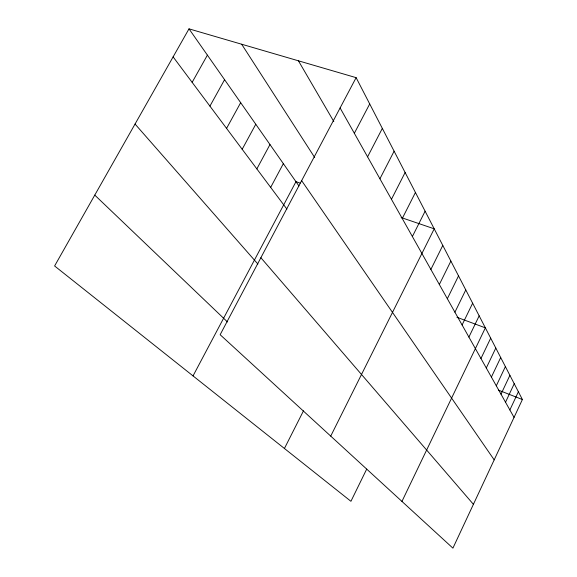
<?xml version="1.0" encoding="UTF-8"?>
<svg xmlns="http://www.w3.org/2000/svg" width="577" height="577" viewBox="0 0 577 577"><rect width="100%" height="100%" fill="white"/><g stroke="black" fill="none" stroke-linecap="round" stroke-linejoin="round"><path stroke-width="0.87" d="M356.124 77.657L522.394 399.529L452.916 548.15L220.147 334.71L356.124 77.657L189.004 28.85L54.606 265.975L350.931 501.298L366.698 469.108M505.524 402.219L514.23 383.719M509.866 409.951L518.391 391.776M501.002 394.185L509.895 375.331M496.299 385.818L505.387 366.611M491.395 377.098L500.699 357.524M486.288 368.003L495.802 348.054M401.945 501.413L485.365 327.844L456.926 317.278M480.951 358.519L490.695 338.165M468.906 337.091L479.162 315.843M462.09 324.966L472.642 303.213M454.914 312.193L465.776 289.921M447.341 298.727L458.527 275.9M439.342 284.49L450.882 261.085M430.875 269.437L442.783 245.42M330.729 436.111L434.214 228.817L401.145 217.543M412.375 236.534L425.112 211.204M284.425 448.48L303.502 410.81M402.248 218.51L415.433 192.466M391.451 199.303L405.119 172.509M379.918 178.798L394.113 151.196M367.578 156.843L382.335 128.397M354.336 133.287L369.706 103.947M193.035 375.908L295.972 181.683L300.163 183.111M270.671 187.388L283.35 163.652M256.852 168.902L269.978 144.546M242.181 149.277L255.777 124.257M226.566 128.39L240.674 102.677M209.927 106.125L224.583 79.684M192.148 82.345L207.395 55.132M498.485 390.139L522.394 399.529M94.765 195.113L227.489 321.959M135.047 124.048L257.883 264.028M260.876 257.717L473.407 504.312M173.114 56.878L286.92 209.126M189.004 28.85L298.951 185.945M301.641 180.651L494.186 459.862M241.669 44.234L314.703 157.514M298.439 60.809L333.823 121.552M340.098 107.949L514.049 417.387"/></g></svg>
